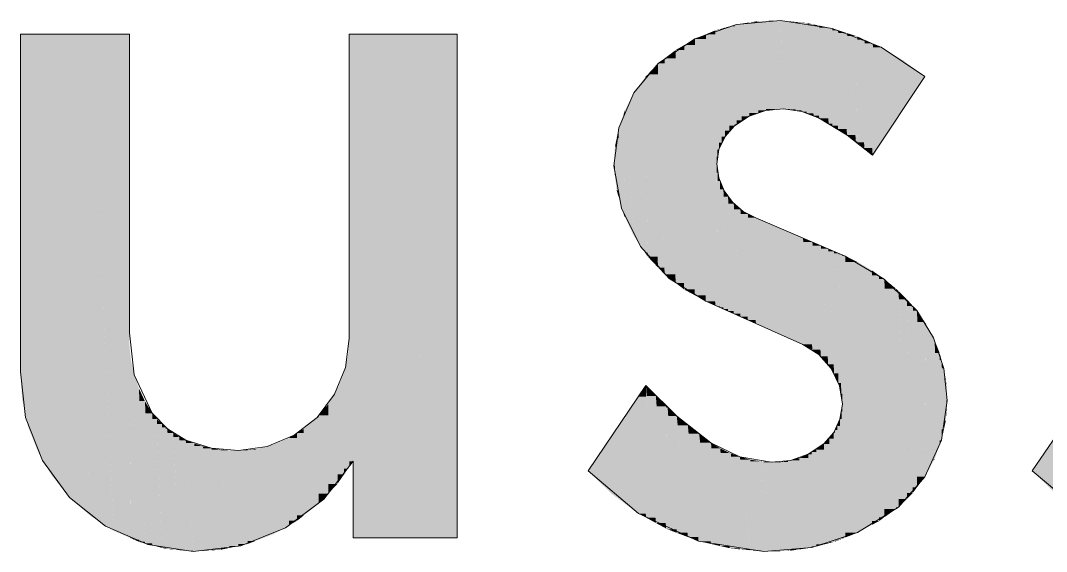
# Model space of a CAD drawing. Extents: x 885 to 2021, y 330 to 1122.
# Drawn here: x 1896.479 to 1899.153, y 647.357 to 648.741 of the extents above; entities that cross this region are included whole.
import ezdxf

# ---------------------------------------------------------------- set-up
doc = ezdxf.new("R2010")
doc.units = 0
doc.layers.get('0').update_dxf_attribs({"lineweight": 18})
doc.layers.add('P11_Plankopf_Ausführung_AF_4_800 Plankopf', color=7, linetype='Continuous', lineweight=25)

# ---------------------------------------------------------------- blocks, each defined once
blk = doc.blocks.new('Referenz-A0T8DI3SAL', base_point=(1729.7843, 502.0648))
at = {"layer": 'P11_Plankopf_Ausführung_AF_4_800 Plankopf', "color": 0, "linetype": 'Continuous', "lineweight": 13, "ltscale": 16.9}
for p, q in [((1898.4597, 648.7408), (1898.3452, 648.7306)), ((1898.5948, 648.7204), (1898.4597, 648.7408)), ((1898.3452, 648.7306), (1898.2366, 648.6927)), ((1898.7221, 648.671), (1898.5948, 648.7204)), ((1896.7629, 648.705), (1896.4792, 648.705)), ((1896.4792, 648.705), (1896.4792, 647.8251)), ((1896.7629, 647.9273), (1896.7629, 648.705)), ((1897.6173, 648.705), (1897.3359, 648.705)), ((1897.3359, 648.705), (1897.3359, 647.912)), ((1897.6173, 647.3928), (1897.6173, 648.705)), ((1898.2366, 648.6927), (1898.1407, 648.6292)), ((1898.8355, 648.595), (1898.7221, 648.671)), ((1898.1407, 648.6292), (1898.0778, 648.5522)), ((1898.6999, 648.3903), (1898.8355, 648.595)), ((1898.0778, 648.5522), (1898.0383, 648.4609)), ((1898.4217, 648.5064), (1898.3785, 648.4915)), ((1898.4672, 648.5105), (1898.4217, 648.5064)), ((1898.5153, 648.5035), (1898.4672, 648.5105)), ((1898.5606, 648.4859), (1898.5153, 648.5035)), ((1898.3401, 648.4667), (1898.3153, 648.4385)), ((1898.3785, 648.4915), (1898.3401, 648.4667)), ((1898.6332, 648.4424), (1898.5606, 648.4859)), ((1898.0383, 648.4609), (1898.0251, 648.3623)), ((1898.6999, 648.3903), (1898.6332, 648.4424)), ((1898.3153, 648.4385), (1898.2994, 648.4045)), ((1898.2994, 648.4045), (1898.2935, 648.3674)), ((1898.0251, 648.3623), (1898.045, 648.252)), ((1898.2935, 648.3674), (1898.2991, 648.331)), ((1898.2991, 648.331), (1898.3131, 648.297)), ((1898.3131, 648.297), (1898.3347, 648.2672)), ((1898.045, 648.252), (1898.0946, 648.1515)), ((1898.3347, 648.2672), (1898.3628, 648.2433)), ((1898.3628, 648.2433), (1898.3957, 648.2268)), ((1898.6284, 648.1269), (1898.3957, 648.2268)), ((1898.0946, 648.1515), (1898.1699, 648.0684)), ((1898.7302, 648.0671), (1898.6284, 648.1269)), ((1898.1699, 648.0684), (1898.2652, 648.0094)), ((1898.8152, 647.985), (1898.7302, 648.0671)), ((1898.2652, 648.0094), (1898.5183, 647.8967)), ((1898.8588, 647.9135), (1898.8152, 647.985)), ((1896.7629, 647.9273), (1896.7756, 647.8174)), ((1897.3264, 647.8368), (1897.3359, 647.912)), ((1898.8857, 647.8342), (1898.8588, 647.9135)), ((1898.5598, 647.8703), (1898.5183, 647.8967)), ((1898.5922, 647.8335), (1898.5598, 647.8703)), ((1896.4792, 647.8251), (1896.4925, 647.706)), ((1897.2977, 647.7667), (1897.3264, 647.8368)), ((1898.6131, 647.7891), (1898.5922, 647.8335)), ((1898.8944, 647.7509), (1898.8857, 647.8342)), ((1896.7756, 647.8174), (1896.8225, 647.7173)), ((1898.1092, 647.7893), (1897.9583, 647.5669)), ((1898.1092, 647.7893), (1898.1895, 647.71)), ((1898.6209, 647.7406), (1898.6131, 647.7891)), ((1899.2668, 647.7893), (1899.1159, 647.5669)), ((1897.2519, 647.7064), (1897.2977, 647.7667)), ((1898.8795, 647.6471), (1898.8944, 647.7509)), ((1896.8225, 647.7173), (1896.8618, 647.6768)), ((1898.6148, 647.7022), (1898.6209, 647.7406)), ((1896.4925, 647.706), (1896.5361, 647.5944)), ((1897.192, 647.6599), (1897.2519, 647.7064)), ((1898.1895, 647.71), (1898.2786, 647.6406)), ((1898.5984, 647.6669), (1898.6148, 647.7022)), ((1896.8618, 647.6768), (1896.9098, 647.6471)), ((1898.5729, 647.6375), (1898.5984, 647.6669)), ((1896.9098, 647.6471), (1896.977, 647.6263)), ((1897.1221, 647.6306), (1897.192, 647.6599)), ((1898.2786, 647.6406), (1898.354, 647.6038)), ((1898.5319, 647.6104), (1898.5729, 647.6375)), ((1898.836, 647.5517), (1898.8795, 647.6471)), ((1896.977, 647.6263), (1897.047, 647.6204)), ((1897.047, 647.6204), (1897.1221, 647.6306)), ((1898.4855, 647.5942), (1898.5319, 647.6104)), ((1896.5361, 647.5944), (1896.6072, 647.4979)), ((1897.2693, 647.4937), (1897.3461, 647.5924)), ((1897.3461, 647.5924), (1897.3461, 647.3928)), ((1898.354, 647.6038), (1898.4366, 647.5897)), ((1898.4366, 647.5897), (1898.4855, 647.5942)), ((1897.9583, 647.5669), (1898.0898, 647.4559)), ((1899.1159, 647.5669), (1899.2474, 647.4559)), ((1898.7674, 647.4725), (1898.836, 647.5517)), ((1896.6072, 647.4979), (1896.7009, 647.4231)), ((1897.1694, 647.4184), (1897.2693, 647.4937)), ((1898.0898, 647.4559), (1898.2462, 647.3843)), ((1898.6607, 647.4062), (1898.7674, 647.4725)), ((1896.7009, 647.4231), (1896.8107, 647.375)), ((1897.0534, 647.3718), (1897.1694, 647.4184)), ((1898.5414, 647.367), (1898.6607, 647.4062)), ((1896.8107, 647.375), (1896.9292, 647.3571)), ((1896.9292, 647.3571), (1897.0534, 647.3718)), ((1897.3461, 647.3928), (1897.6173, 647.3928)), ((1898.2462, 647.3843), (1898.4161, 647.3571)), ((1898.4161, 647.3571), (1898.5414, 647.367))]:
    blk.add_line(p, q, dxfattribs=at)
at = {"layer": 'P11_Plankopf_Ausführung_AF_4_800 Plankopf', "color": 0, "linetype": 'Continuous', "lineweight": 0, "ltscale": 0.0169}
for points in [[(1898.3785, 648.7327), (1898.3586, 648.7327), (1898.3785, 648.7357)], [(1898.3997, 648.7357), (1898.3785, 648.7357), (1898.3997, 648.7389)], [(1898.3997, 648.5002), (1898.3785, 648.5002), (1898.3785, 648.7357)], [(1898.3997, 648.5002), (1898.3997, 648.7357), (1898.3785, 648.7357)], [(1898.4022, 648.7389), (1898.3997, 648.7389), (1898.4022, 648.7393)], [(1898.4022, 648.5009), (1898.3997, 648.5009), (1898.3997, 648.7389)], [(1898.4022, 648.5009), (1898.4022, 648.7389), (1898.3997, 648.7389)], [(1898.4217, 648.7393), (1898.4022, 648.7393), (1898.4217, 648.7398)], [(1898.4217, 648.5064), (1898.4022, 648.5064), (1898.4022, 648.7393)], [(1898.4217, 648.5064), (1898.4217, 648.7393), (1898.4022, 648.7393)], [(1898.4444, 648.7398), (1898.4217, 648.7398), (1898.4444, 648.7404)], [(1898.4444, 648.5098), (1898.4217, 648.5098), (1898.4217, 648.7398)], [(1898.4444, 648.5098), (1898.4444, 648.7398), (1898.4217, 648.7398)], [(1898.4597, 648.7404), (1898.4444, 648.7404), (1898.4597, 648.7408)], [(1898.4597, 648.5103), (1898.4444, 648.5103), (1898.4444, 648.7404)], [(1898.4597, 648.5103), (1898.4597, 648.7404), (1898.4444, 648.7404)], [(1898.4672, 648.5105), (1898.4597, 648.5105), (1898.4597, 648.7408)], [(1898.4672, 648.7401), (1898.4598, 648.7401), (1898.4597, 648.7408)], [(1898.4672, 648.5105), (1898.4672, 648.7401), (1898.4598, 648.7401)], [(1898.4833, 648.5105), (1898.4672, 648.5105), (1898.4672, 648.7401)], [(1898.4834, 648.7386), (1898.4673, 648.7386), (1898.4672, 648.7401)], [(1898.4834, 648.5094), (1898.4834, 648.7386), (1898.4673, 648.7386)], [(1898.4993, 648.5094), (1898.4834, 648.5094), (1898.4834, 648.7386)], [(1898.4995, 648.737), (1898.4835, 648.737), (1898.4834, 648.7386)], [(1898.4995, 648.507), (1898.4995, 648.737), (1898.4835, 648.737)], [(1898.5151, 648.507), (1898.4995, 648.507), (1898.4995, 648.737)], [(1898.5153, 648.7355), (1898.4996, 648.7355), (1898.4995, 648.737)], [(1898.5153, 648.5035), (1898.5153, 648.7355), (1898.4996, 648.7355)], [(1898.5276, 648.5035), (1898.5153, 648.5035), (1898.5153, 648.7355)], [(1898.5278, 648.7343), (1898.5154, 648.7343), (1898.5153, 648.7355)], [(1898.5278, 648.4997), (1898.5278, 648.7343), (1898.5154, 648.7343)], [(1898.5308, 648.4997), (1898.5278, 648.4997), (1898.5278, 648.7343)], [(1898.5308, 648.7337), (1898.5278, 648.7337), (1898.5278, 648.7343)], [(1898.5308, 648.4988), (1898.5308, 648.7337), (1898.5278, 648.7337)], [(1898.5456, 648.4988), (1898.5308, 648.4988), (1898.5308, 648.7337)], [(1898.5459, 648.7306), (1898.531, 648.7306), (1898.5308, 648.7337)], [(1898.2897, 648.7047), (1898.2652, 648.7047), (1898.2897, 648.715)], [(1898.2935, 648.715), (1898.2897, 648.715), (1898.2935, 648.7161)], [(1898.2935, 647.9985), (1898.2897, 647.9985), (1898.2897, 648.715)], [(1898.2935, 647.9968), (1898.2935, 648.715), (1898.2897, 648.715)], [(1898.2951, 648.7161), (1898.2935, 648.7161), (1898.2951, 648.7165)], [(1898.2951, 648.3862), (1898.2935, 648.3862), (1898.2935, 648.7161)], [(1898.2951, 648.3862), (1898.2951, 648.7161), (1898.2935, 648.7161)], [(1898.2994, 648.7165), (1898.2951, 648.7165), (1898.2994, 648.7177)], [(1898.2994, 648.4045), (1898.2951, 648.4045), (1898.2951, 648.7165)], [(1898.2994, 648.4045), (1898.2994, 648.7165), (1898.2951, 648.7165)], [(1898.3061, 648.7177), (1898.2994, 648.7177), (1898.3061, 648.7196)], [(1898.3061, 648.4221), (1898.2994, 648.4221), (1898.2994, 648.7177)], [(1898.3061, 648.4221), (1898.3061, 648.7177), (1898.2994, 648.7177)], [(1898.3153, 648.7196), (1898.3061, 648.7196), (1898.3153, 648.7222)], [(1898.3153, 648.4385), (1898.3061, 648.4385), (1898.3061, 648.7196)], [(1898.3153, 648.4385), (1898.3153, 648.7196), (1898.3061, 648.7196)], [(1898.3267, 648.7222), (1898.3153, 648.7222), (1898.3267, 648.7254)], [(1898.3267, 648.4535), (1898.3153, 648.4535), (1898.3153, 648.7222)], [(1898.3267, 648.4535), (1898.3267, 648.7222), (1898.3153, 648.7222)], [(1898.3401, 648.7254), (1898.3267, 648.7254), (1898.3401, 648.7292)], [(1898.3401, 648.4667), (1898.3267, 648.4667), (1898.3267, 648.7254)], [(1898.3401, 648.4667), (1898.3401, 648.7254), (1898.3267, 648.7254)], [(1898.3452, 648.7292), (1898.3401, 648.7292), (1898.3452, 648.7306)], [(1898.3452, 648.4704), (1898.3401, 648.4704), (1898.3401, 648.7292)], [(1898.3452, 648.4704), (1898.3452, 648.7292), (1898.3401, 648.7292)], [(1898.3586, 648.7306), (1898.3452, 648.7306), (1898.3586, 648.7327)], [(1898.3586, 648.4803), (1898.3452, 648.4803), (1898.3452, 648.7306)], [(1898.3586, 648.4803), (1898.3586, 648.7306), (1898.3452, 648.7306)], [(1898.3785, 648.4915), (1898.3586, 648.4915), (1898.3586, 648.7327)], [(1898.3785, 648.4915), (1898.3785, 648.7327), (1898.3586, 648.7327)], [(1898.5459, 648.4929), (1898.5459, 648.7306), (1898.531, 648.7306)], [(1898.5602, 648.4929), (1898.5459, 648.4929), (1898.5459, 648.7306)], [(1898.5606, 648.7275), (1898.5461, 648.7275), (1898.5459, 648.7306)], [(1898.5606, 648.4859), (1898.5606, 648.7275), (1898.5461, 648.7275)], [(1898.5841, 648.4859), (1898.5606, 648.4859), (1898.5606, 648.7275)], [(1898.5854, 648.7224), (1898.5611, 648.7224), (1898.5606, 648.7275)], [(1898.5854, 648.4724), (1898.5854, 648.7224), (1898.5611, 648.7224)], [(1898.5946, 648.4724), (1898.5854, 648.4724), (1898.5854, 648.7224)], [(1898.5948, 648.7204), (1898.5855, 648.7204), (1898.5854, 648.7224)], [(1898.5948, 648.4668), (1898.5948, 648.7204), (1898.5855, 648.7204)], [(1898.6091, 648.4668), (1898.5948, 648.4668), (1898.5948, 648.7204)], [(1898.6096, 648.7156), (1898.595, 648.7156), (1898.5948, 648.7204)], [(1898.6096, 648.4579), (1898.6096, 648.7156), (1898.595, 648.7156)], [(1898.6319, 648.4579), (1898.6096, 648.4579), (1898.6096, 648.7156)], [(1898.6332, 648.7079), (1898.6103, 648.7079), (1898.6096, 648.7156)], [(1898.6332, 648.4424), (1898.6332, 648.7079), (1898.6103, 648.7079)], [(1898.6548, 648.4424), (1898.6332, 648.4424), (1898.6332, 648.7079)], [(1898.6562, 648.7004), (1898.6338, 648.7004), (1898.6332, 648.7079)], [(1896.4831, 647.8251), (1896.4792, 647.8251), (1896.4792, 648.705)], [(1896.4834, 647.7532), (1896.4834, 648.705), (1896.4792, 648.705)], [(1896.4978, 647.7532), (1896.4834, 647.7532), (1896.4834, 648.705)], [(1896.4988, 647.6828), (1896.4988, 648.705), (1896.4834, 648.705)], [(1896.5235, 647.6828), (1896.4988, 647.6828), (1896.4988, 648.705)], [(1896.5251, 647.6157), (1896.5251, 648.705), (1896.4988, 648.705)], [(1896.5596, 647.6157), (1896.5251, 647.6157), (1896.5251, 648.705)], [(1896.5615, 647.5536), (1896.5615, 648.705), (1896.5251, 648.705)], [(1896.6051, 647.5536), (1896.5615, 647.5536), (1896.5615, 648.705)], [(1896.6072, 647.4979), (1896.6072, 648.705), (1896.5615, 648.705)], [(1896.659, 647.4979), (1896.6072, 647.4979), (1896.6072, 648.705)], [(1896.6611, 647.45), (1896.6611, 648.705), (1896.6072, 648.705)], [(1896.7199, 647.45), (1896.6611, 647.45), (1896.6611, 648.705)], [(1896.7218, 647.4112), (1896.7218, 648.705), (1896.6611, 648.705)], [(1896.7624, 647.4112), (1896.7218, 647.4112), (1896.7218, 648.705)], [(1896.7629, 647.9273), (1896.7629, 648.705), (1896.7218, 648.705)], [(1896.7629, 647.9273), (1896.7462, 647.9273), (1896.7218, 648.705)], [(1897.3432, 647.912), (1897.3359, 647.912), (1897.3359, 648.705)], [(1897.3461, 647.5924), (1897.3461, 648.705), (1897.3359, 648.705)], [(1897.576, 647.5924), (1897.3461, 647.5924), (1897.3461, 648.705)], [(1897.6173, 647.3928), (1897.6173, 648.705), (1897.3461, 648.705)], [(1898.2366, 648.6766), (1898.2087, 648.6766), (1898.2366, 648.6927)], [(1898.2652, 648.6927), (1898.2366, 648.6927), (1898.2652, 648.7047)], [(1898.2646, 648.0248), (1898.2366, 648.0248), (1898.2366, 648.6927)], [(1898.2652, 648.0094), (1898.2652, 648.6927), (1898.2366, 648.6927)], [(1898.2894, 648.0094), (1898.2652, 648.0094), (1898.2652, 648.7047)], [(1898.2897, 647.9985), (1898.2897, 648.7047), (1898.2652, 648.7047)], [(1898.6562, 648.426), (1898.6562, 648.7004), (1898.6338, 648.7004)], [(1898.6597, 648.426), (1898.6562, 648.426), (1898.6562, 648.7004)], [(1898.6598, 648.6992), (1898.6562, 648.6992), (1898.6562, 648.7004)], [(1898.6598, 648.4232), (1898.6598, 648.6992), (1898.6562, 648.6992)], [(1898.6775, 648.4232), (1898.6598, 648.4232), (1898.6598, 648.6992)], [(1898.6784, 648.6908), (1898.6603, 648.6908), (1898.6598, 648.6992)], [(1898.6784, 648.4086), (1898.6784, 648.6908), (1898.6603, 648.6908)], [(1898.6986, 648.4086), (1898.6784, 648.4086), (1898.6784, 648.6908)], [(1898.6999, 648.6811), (1898.6791, 648.6811), (1898.6784, 648.6908)], [(1898.6999, 648.3903), (1898.6999, 648.6811), (1898.6791, 648.6811)], [(1898.7221, 648.4237), (1898.6999, 648.4237), (1898.6999, 648.6811)], [(1898.7221, 648.671), (1898.7008, 648.671), (1898.6999, 648.6811)], [(1898.1867, 648.6421), (1898.1578, 648.6421), (1898.1867, 648.6639)], [(1898.2087, 648.6639), (1898.1867, 648.6639), (1898.2087, 648.6766)], [(1898.2081, 648.0568), (1898.1867, 648.0568), (1898.1867, 648.6639)], [(1898.2087, 648.0399), (1898.2087, 648.6639), (1898.1867, 648.6639)], [(1898.236, 648.0399), (1898.2087, 648.0399), (1898.2087, 648.6766)], [(1898.2366, 648.0248), (1898.2366, 648.6766), (1898.2087, 648.6766)], [(1898.7221, 648.4237), (1898.7221, 648.671), (1898.7008, 648.671)], [(1898.7809, 648.5125), (1898.7221, 648.5125), (1898.7221, 648.671)], [(1898.7809, 648.6361), (1898.735, 648.6361), (1898.7221, 648.671)], [(1898.1407, 648.6004), (1898.1137, 648.6004), (1898.1407, 648.6292)], [(1898.1578, 648.6292), (1898.1407, 648.6292), (1898.1578, 648.6421)], [(1898.1572, 648.097), (1898.1407, 648.097), (1898.1407, 648.6292)], [(1898.1578, 648.079), (1898.1578, 648.6292), (1898.1407, 648.6292)], [(1898.1856, 648.079), (1898.1578, 648.079), (1898.1578, 648.6421)], [(1898.1867, 648.0568), (1898.1867, 648.6421), (1898.1578, 648.6421)], [(1898.7809, 648.5125), (1898.7809, 648.6361), (1898.735, 648.6361)], [(1898.8355, 648.595), (1898.7809, 648.595), (1898.7809, 648.6361)], [(1898.1137, 648.5929), (1898.1066, 648.5929), (1898.1137, 648.6004)], [(1898.1392, 648.1256), (1898.1137, 648.1256), (1898.1137, 648.6004)], [(1898.1407, 648.097), (1898.1407, 648.6004), (1898.1137, 648.6004)], [(1898.1066, 648.5522), (1898.0778, 648.5522), (1898.1066, 648.5929)], [(1898.1135, 648.136), (1898.1066, 648.136), (1898.1066, 648.5929)], [(1898.1137, 648.1256), (1898.1137, 648.5929), (1898.1066, 648.5929)], [(1898.7809, 648.5125), (1898.8355, 648.595), (1898.7809, 648.595)], [(1898.0776, 648.5079), (1898.0549, 648.5079), (1898.0776, 648.5517)], [(1898.0778, 648.5517), (1898.0776, 648.5517), (1898.0778, 648.5522)], [(1898.0778, 648.1787), (1898.0776, 648.1787), (1898.0776, 648.5517)], [(1898.0778, 648.1784), (1898.0778, 648.5517), (1898.0776, 648.5517)], [(1898.1037, 648.1784), (1898.0778, 648.1784), (1898.0778, 648.5522)], [(1898.1066, 648.136), (1898.1066, 648.5522), (1898.0778, 648.5522)], [(1898.0503, 648.4609), (1898.0383, 648.4609), (1898.0503, 648.4951)], [(1898.0549, 648.4951), (1898.0503, 648.4951), (1898.0549, 648.5079)], [(1898.0547, 648.2369), (1898.0503, 648.2369), (1898.0503, 648.4951)], [(1898.0549, 648.2271), (1898.0549, 648.4951), (1898.0503, 648.4951)], [(1898.0742, 648.2271), (1898.0549, 648.2271), (1898.0549, 648.5079)], [(1898.0776, 648.1787), (1898.0776, 648.5079), (1898.0549, 648.5079)], [(1898.3785, 648.4915), (1898.3997, 648.5002), (1898.3785, 648.5002)], [(1898.3997, 648.5002), (1898.4022, 648.5009), (1898.3997, 648.5009)], [(1898.4022, 648.5009), (1898.4217, 648.5064), (1898.4022, 648.5064)], [(1898.4217, 648.5064), (1898.4444, 648.5098), (1898.4217, 648.5098)], [(1898.4444, 648.5098), (1898.4597, 648.5103), (1898.4444, 648.5103)], [(1898.4597, 648.5103), (1898.4672, 648.5105), (1898.4597, 648.5105)], [(1898.4834, 648.5094), (1898.4833, 648.5105), (1898.4672, 648.5105)], [(1898.4995, 648.507), (1898.4993, 648.5094), (1898.4834, 648.5094)], [(1898.5153, 648.5035), (1898.5151, 648.507), (1898.4995, 648.507)], [(1898.5278, 648.4997), (1898.5276, 648.5035), (1898.5153, 648.5035)], [(1898.5308, 648.4988), (1898.5308, 648.4997), (1898.5278, 648.4997)], [(1898.5459, 648.4929), (1898.5456, 648.4988), (1898.5308, 648.4988)], [(1898.5606, 648.4859), (1898.5602, 648.4929), (1898.5459, 648.4929)], [(1898.7221, 648.4237), (1898.7809, 648.5125), (1898.7221, 648.5125)], [(1898.3267, 648.4535), (1898.3401, 648.4667), (1898.3267, 648.4667)], [(1898.3401, 648.4667), (1898.3452, 648.4704), (1898.3401, 648.4704)], [(1898.3452, 648.4704), (1898.3586, 648.4803), (1898.3452, 648.4803)], [(1898.3586, 648.4803), (1898.3785, 648.4915), (1898.3586, 648.4915)], [(1898.5854, 648.4724), (1898.5841, 648.4859), (1898.5606, 648.4859)], [(1898.5948, 648.4668), (1898.5946, 648.4724), (1898.5854, 648.4724)], [(1898.6096, 648.4579), (1898.6091, 648.4668), (1898.5948, 648.4668)], [(1898.0383, 648.4337), (1898.0327, 648.4337), (1898.0383, 648.4609)], [(1898.0481, 648.2791), (1898.0383, 648.2791), (1898.0383, 648.4609)], [(1898.0503, 648.2369), (1898.0503, 648.4609), (1898.0383, 648.4609)], [(1898.3153, 648.4385), (1898.3267, 648.4535), (1898.3153, 648.4535)], [(1898.6332, 648.4424), (1898.6319, 648.4579), (1898.6096, 648.4579)], [(1898.6562, 648.426), (1898.6548, 648.4424), (1898.6332, 648.4424)], [(1898.0283, 648.3623), (1898.0251, 648.3623), (1898.0283, 648.4121)], [(1898.0327, 648.4121), (1898.0283, 648.4121), (1898.0327, 648.4337)], [(1898.0312, 648.3356), (1898.0283, 648.3356), (1898.0283, 648.4121)], [(1898.0327, 648.2986), (1898.0327, 648.4121), (1898.0283, 648.4121)], [(1898.0376, 648.2986), (1898.0327, 648.2986), (1898.0327, 648.4337)], [(1898.0383, 648.2791), (1898.0383, 648.4337), (1898.0327, 648.4337)], [(1898.2994, 648.4045), (1898.3061, 648.4221), (1898.2994, 648.4221)], [(1898.3061, 648.4221), (1898.3153, 648.4385), (1898.3061, 648.4385)], [(1898.6598, 648.4232), (1898.6597, 648.426), (1898.6562, 648.426)], [(1898.6784, 648.4086), (1898.6775, 648.4232), (1898.6598, 648.4232)], [(1898.6999, 648.3903), (1898.7221, 648.4237), (1898.6999, 648.4237)], [(1898.2935, 648.3674), (1898.2951, 648.3862), (1898.2935, 648.3862)], [(1898.2951, 648.3862), (1898.2994, 648.4045), (1898.2951, 648.4045)], [(1898.6999, 648.3903), (1898.6986, 648.4086), (1898.6784, 648.4086)], [(1898.0283, 648.3356), (1898.0283, 648.3623), (1898.0251, 648.3623)], [(1898.296, 647.9968), (1898.2935, 647.9968), (1898.2935, 648.3674)], [(1898.296, 648.3445), (1898.2937, 648.3445), (1898.2935, 648.3674)], [(1898.0327, 648.2986), (1898.0312, 648.3356), (1898.0283, 648.3356)], [(1898.296, 647.9957), (1898.296, 648.3445), (1898.2937, 648.3445)], [(1898.3018, 647.9957), (1898.296, 647.9957), (1898.296, 648.3445)], [(1898.3018, 648.3222), (1898.2963, 648.3222), (1898.296, 648.3445)], [(1898.3018, 647.9931), (1898.3018, 648.3222), (1898.2963, 648.3222)], [(1898.3108, 647.9931), (1898.3018, 647.9931), (1898.3018, 648.3222)], [(1898.3109, 648.301), (1898.3024, 648.301), (1898.3018, 648.3222)], [(1898.0383, 648.2791), (1898.0376, 648.2986), (1898.0327, 648.2986)], [(1898.0503, 648.2369), (1898.0481, 648.2791), (1898.0383, 648.2791)], [(1898.3109, 647.9891), (1898.3109, 648.301), (1898.3024, 648.301)], [(1898.3228, 647.9891), (1898.3109, 647.9891), (1898.3109, 648.301)], [(1898.323, 648.2814), (1898.3117, 648.2814), (1898.3109, 648.301)], [(1898.323, 647.9837), (1898.323, 648.2814), (1898.3117, 648.2814)], [(1898.3376, 647.9837), (1898.323, 647.9837), (1898.323, 648.2814)], [(1898.3379, 648.2638), (1898.3239, 648.2638), (1898.323, 648.2814)], [(1898.3379, 647.977), (1898.3379, 648.2638), (1898.3239, 648.2638)], [(1898.3548, 647.977), (1898.3379, 647.977), (1898.3379, 648.2638)], [(1898.3553, 648.2486), (1898.3388, 648.2486), (1898.3379, 648.2638)], [(1898.0549, 648.2271), (1898.0547, 648.2369), (1898.0503, 648.2369)], [(1898.0776, 648.1787), (1898.0742, 648.2271), (1898.0549, 648.2271)], [(1898.3553, 647.9693), (1898.3553, 648.2486), (1898.3388, 648.2486)], [(1898.3741, 647.9693), (1898.3553, 647.9693), (1898.3553, 648.2486)], [(1898.3747, 648.2362), (1898.3561, 648.2362), (1898.3553, 648.2486)], [(1898.3747, 647.9607), (1898.3747, 648.2362), (1898.3561, 648.2362)], [(1898.395, 647.9607), (1898.3747, 647.9607), (1898.3747, 648.2362)], [(1898.3957, 648.2268), (1898.3754, 648.2268), (1898.3747, 648.2362)], [(1898.3957, 647.9513), (1898.3957, 648.2268), (1898.3754, 648.2268)], [(1898.498, 647.9513), (1898.3957, 647.9513), (1898.3957, 648.2268)], [(1898.5183, 648.1741), (1898.4152, 648.1741), (1898.3957, 648.2268)], [(1898.0778, 648.1784), (1898.0778, 648.1787), (1898.0776, 648.1787)], [(1898.1066, 648.136), (1898.1037, 648.1784), (1898.0778, 648.1784)], [(1898.5183, 647.8967), (1898.5183, 648.1741), (1898.4152, 648.1741)], [(1898.5418, 647.8967), (1898.5183, 647.8967), (1898.5183, 648.1741)], [(1898.5429, 648.1636), (1898.5192, 648.1636), (1898.5183, 648.1741)], [(1898.5429, 647.883), (1898.5429, 648.1636), (1898.5192, 648.1636)], [(1898.5637, 647.883), (1898.5429, 647.883), (1898.5429, 648.1636)], [(1898.565, 648.1541), (1898.5436, 648.1541), (1898.5429, 648.1636)], [(1898.565, 647.8656), (1898.565, 648.1541), (1898.5436, 648.1541)], [(1898.5827, 647.8656), (1898.565, 647.8656), (1898.565, 648.1541)], [(1898.584, 648.146), (1898.5655, 648.146), (1898.565, 648.1541)], [(1898.584, 647.8449), (1898.584, 648.146), (1898.5655, 648.146)], [(1898.5983, 647.8449), (1898.584, 647.8449), (1898.584, 648.146)], [(1898.5995, 648.1393), (1898.5843, 648.1393), (1898.584, 648.146)], [(1898.1137, 648.1256), (1898.1135, 648.136), (1898.1066, 648.136)], [(1898.1407, 648.097), (1898.1392, 648.1256), (1898.1137, 648.1256)], [(1898.5995, 647.8214), (1898.5995, 648.1393), (1898.5843, 648.1393)], [(1898.6101, 647.8214), (1898.5995, 647.8214), (1898.5995, 648.1393)], [(1898.6109, 648.1344), (1898.5996, 648.1344), (1898.5995, 648.1393)], [(1898.6109, 647.7958), (1898.6109, 648.1344), (1898.5996, 648.1344)], [(1898.6176, 647.7958), (1898.6109, 647.7958), (1898.6109, 648.1344)], [(1898.6181, 648.1313), (1898.611, 648.1313), (1898.6109, 648.1344)], [(1898.6181, 647.7686), (1898.6181, 648.1313), (1898.611, 648.1313)], [(1898.6207, 647.7686), (1898.6181, 647.7686), (1898.6181, 648.1313)], [(1898.6209, 648.1302), (1898.6181, 648.1302), (1898.6181, 648.1313)], [(1898.6209, 647.7406), (1898.6209, 648.1302), (1898.6181, 648.1302)], [(1898.6284, 647.3934), (1898.6209, 647.3934), (1898.6209, 648.1302)], [(1898.6284, 648.1269), (1898.6209, 648.1269), (1898.6209, 648.1302)], [(1898.6284, 647.3934), (1898.6284, 648.1269), (1898.6209, 648.1269)], [(1898.6607, 647.4062), (1898.6284, 647.4062), (1898.6284, 648.1269)], [(1898.6607, 648.1112), (1898.6291, 648.1112), (1898.6284, 648.1269)], [(1898.1578, 648.079), (1898.1572, 648.097), (1898.1407, 648.097)], [(1898.6607, 647.4062), (1898.6607, 648.1112), (1898.6291, 648.1112)], [(1898.6639, 647.4079), (1898.6607, 647.4079), (1898.6607, 648.1112)], [(1898.6639, 648.1097), (1898.6607, 648.1097), (1898.6607, 648.1112)], [(1898.6639, 647.4079), (1898.6639, 648.1097), (1898.6607, 648.1097)], [(1898.6979, 647.4263), (1898.6639, 647.4263), (1898.6639, 648.1097)], [(1898.6979, 648.0897), (1898.6648, 648.0897), (1898.6639, 648.1097)], [(1898.1867, 648.0568), (1898.1856, 648.079), (1898.1578, 648.079)], [(1898.6979, 647.4263), (1898.6979, 648.0897), (1898.6648, 648.0897)], [(1898.7161, 647.4361), (1898.6979, 647.4361), (1898.6979, 648.0897)], [(1898.7161, 648.077), (1898.6982, 648.077), (1898.6979, 648.0897)], [(1898.7161, 647.4361), (1898.7161, 648.077), (1898.6982, 648.077)], [(1898.7302, 647.4461), (1898.7161, 647.4461), (1898.7161, 648.077)], [(1898.7302, 648.0671), (1898.7163, 648.0671), (1898.7161, 648.077)], [(1898.7302, 647.4461), (1898.7302, 648.0671), (1898.7163, 648.0671)], [(1898.7607, 647.4677), (1898.7302, 647.4677), (1898.7302, 648.0671)], [(1898.7607, 648.042), (1898.7315, 648.042), (1898.7302, 648.0671)], [(1898.2087, 648.0399), (1898.2081, 648.0568), (1898.1867, 648.0568)], [(1898.2366, 648.0248), (1898.236, 648.0399), (1898.2087, 648.0399)], [(1898.7607, 647.4677), (1898.7607, 648.042), (1898.7315, 648.042)], [(1898.7674, 647.4725), (1898.7607, 647.4725), (1898.7607, 648.042)], [(1898.7674, 648.0354), (1898.7607, 648.0354), (1898.7607, 648.042)], [(1898.2652, 648.0094), (1898.2646, 648.0248), (1898.2366, 648.0248)], [(1898.7674, 647.4725), (1898.7674, 648.0354), (1898.7607, 648.0354)], [(1898.789, 647.4941), (1898.7674, 647.4941), (1898.7674, 648.0354)], [(1898.789, 648.0146), (1898.7683, 648.0146), (1898.7674, 648.0354)], [(1898.789, 647.4941), (1898.789, 648.0146), (1898.7683, 648.0146)], [(1898.8046, 647.5096), (1898.789, 647.5096), (1898.789, 648.0146)], [(1898.8046, 647.997), (1898.7896, 647.997), (1898.789, 648.0146)], [(1898.2897, 647.9985), (1898.2894, 648.0094), (1898.2652, 648.0094)], [(1898.2935, 647.9968), (1898.2935, 647.9985), (1898.2897, 647.9985)], [(1898.296, 647.9957), (1898.296, 647.9968), (1898.2935, 647.9968)], [(1898.3018, 647.9931), (1898.3018, 647.9957), (1898.296, 647.9957)], [(1898.3109, 647.9891), (1898.3108, 647.9931), (1898.3018, 647.9931)], [(1898.323, 647.9837), (1898.3228, 647.9891), (1898.3109, 647.9891)], [(1898.8046, 647.5096), (1898.8046, 647.997), (1898.7896, 647.997)], [(1898.8152, 647.5238), (1898.8046, 647.5238), (1898.8046, 647.997)], [(1898.8152, 647.985), (1898.8048, 647.985), (1898.8046, 647.997)], [(1898.8152, 647.5238), (1898.8152, 647.985), (1898.8048, 647.985)], [(1898.836, 647.5517), (1898.8152, 647.5517), (1898.8152, 647.985)], [(1898.836, 647.9547), (1898.8166, 647.9547), (1898.8152, 647.985)], [(1898.3379, 647.977), (1898.3376, 647.9837), (1898.323, 647.9837)], [(1898.3553, 647.9693), (1898.3548, 647.977), (1898.3379, 647.977)], [(1898.3747, 647.9607), (1898.3741, 647.9693), (1898.3553, 647.9693)], [(1898.3957, 647.9513), (1898.395, 647.9607), (1898.3747, 647.9607)], [(1898.5183, 647.8967), (1898.498, 647.9513), (1898.3957, 647.9513)], [(1898.836, 647.5517), (1898.836, 647.9547), (1898.8166, 647.9547)], [(1898.839, 647.5571), (1898.836, 647.5571), (1898.836, 647.9547)], [(1898.839, 647.9505), (1898.8361, 647.9505), (1898.836, 647.9547)], [(1898.839, 647.5571), (1898.839, 647.9505), (1898.8361, 647.9505)], [(1898.8588, 647.5935), (1898.839, 647.5935), (1898.839, 647.9505)], [(1898.8588, 647.9135), (1898.841, 647.9135), (1898.839, 647.9505)], [(1896.7629, 647.3932), (1896.7629, 647.9273), (1896.7462, 647.9273)], [(1896.7632, 647.3932), (1896.7629, 647.3932), (1896.7629, 647.9273)], [(1896.7632, 647.8903), (1896.7629, 647.8903), (1896.7629, 647.9273)], [(1897.3359, 647.8666), (1897.3326, 647.8666), (1897.3359, 647.912)], [(1897.3461, 647.5924), (1897.3432, 647.912), (1897.3359, 647.912)], [(1897.3461, 647.5924), (1897.3359, 647.5924), (1897.3359, 647.912)], [(1898.8588, 647.5935), (1898.8588, 647.9135), (1898.841, 647.9135)], [(1898.8612, 647.5978), (1898.8588, 647.5978), (1898.8588, 647.9135)], [(1898.8612, 647.9075), (1898.8588, 647.9075), (1898.8588, 647.9135)], [(1898.8612, 647.5978), (1898.8612, 647.9075), (1898.8588, 647.9075)], [(1898.8744, 647.6334), (1898.8612, 647.6334), (1898.8612, 647.9075)], [(1898.8744, 647.8746), (1898.8628, 647.8746), (1898.8612, 647.9075)], [(1896.7632, 647.3931), (1896.7632, 647.8903), (1896.7629, 647.8903)], [(1896.7674, 647.3931), (1896.7632, 647.3931), (1896.7632, 647.8903)], [(1896.7675, 647.8535), (1896.7635, 647.8535), (1896.7632, 647.8903)], [(1898.5429, 647.883), (1898.5418, 647.8967), (1898.5183, 647.8967)], [(1898.565, 647.8656), (1898.5637, 647.883), (1898.5429, 647.883)], [(1896.7675, 647.3912), (1896.7675, 647.8535), (1896.7635, 647.8535)], [(1896.7756, 647.3912), (1896.7675, 647.3912), (1896.7675, 647.8535)], [(1896.7756, 647.8174), (1896.7681, 647.8174), (1896.7675, 647.8535)], [(1897.3326, 647.8222), (1897.3221, 647.8222), (1897.3326, 647.8666)], [(1897.3359, 647.5777), (1897.3326, 647.5777), (1897.3326, 647.8666)], [(1897.3359, 647.5777), (1897.3359, 647.8666), (1897.3326, 647.8666)], [(1898.584, 647.8449), (1898.5827, 647.8656), (1898.565, 647.8656)], [(1898.8744, 647.6334), (1898.8744, 647.8746), (1898.8628, 647.8746)], [(1898.8795, 647.6471), (1898.8744, 647.6471), (1898.8744, 647.8746)], [(1898.8795, 647.8562), (1898.8748, 647.8562), (1898.8744, 647.8746)], [(1898.8795, 647.6471), (1898.8795, 647.8562), (1898.8748, 647.8562)], [(1898.8857, 647.6753), (1898.8795, 647.6753), (1898.8795, 647.8562)], [(1898.8857, 647.8342), (1898.8803, 647.8342), (1898.8795, 647.8562)], [(1896.4834, 647.7532), (1896.4831, 647.8251), (1896.4792, 647.8251)], [(1898.5995, 647.8214), (1898.5983, 647.8449), (1898.584, 647.8449)], [(1898.8857, 647.6753), (1898.8857, 647.8342), (1898.8803, 647.8342)], [(1898.8907, 647.6984), (1898.8857, 647.6984), (1898.8857, 647.8342)], [(1898.8907, 647.803), (1898.8868, 647.803), (1898.8857, 647.8342)], [(1896.7756, 647.3876), (1896.7756, 647.8174), (1896.7681, 647.8174)], [(1896.7875, 647.3876), (1896.7756, 647.3876), (1896.7756, 647.8174)], [(1896.7876, 647.7824), (1896.7766, 647.7824), (1896.7756, 647.8174)], [(1897.3221, 647.7814), (1897.3054, 647.7814), (1897.3221, 647.8222)], [(1897.3326, 647.5728), (1897.3221, 647.5728), (1897.3221, 647.8222)], [(1897.3326, 647.5728), (1897.3326, 647.8222), (1897.3221, 647.8222)], [(1898.6109, 647.7958), (1898.6101, 647.8214), (1898.5995, 647.8214)], [(1898.8907, 647.6984), (1898.8907, 647.803), (1898.8868, 647.803)], [(1898.8923, 647.7217), (1898.8907, 647.7217), (1898.8907, 647.803)], [(1898.8923, 647.7927), (1898.8909, 647.7927), (1898.8907, 647.803)], [(1896.7876, 647.3824), (1896.7876, 647.7824), (1896.7766, 647.7824)], [(1896.7878, 647.3824), (1896.7876, 647.3824), (1896.7876, 647.7824)], [(1896.7878, 647.7821), (1896.7876, 647.7821), (1896.7876, 647.7824)], [(1896.7878, 647.3823), (1896.7878, 647.7821), (1896.7876, 647.7821)], [(1896.8031, 647.3823), (1896.7878, 647.3823), (1896.7878, 647.7821)], [(1896.8033, 647.7489), (1896.789, 647.7489), (1896.7878, 647.7821)], [(1897.3049, 647.7411), (1897.2813, 647.7411), (1897.3049, 647.7801)], [(1897.3054, 647.7801), (1897.3049, 647.7801), (1897.3054, 647.7814)], [(1897.3054, 647.5335), (1897.3049, 647.5335), (1897.3049, 647.7801)], [(1897.3054, 647.5335), (1897.3054, 647.7801), (1897.3049, 647.7801)], [(1897.3221, 647.5577), (1897.3054, 647.5577), (1897.3054, 647.7814)], [(1897.3221, 647.5577), (1897.3221, 647.7814), (1897.3054, 647.7814)], [(1898.1092, 647.7608), (1898.0898, 647.7608), (1898.1092, 647.7893)], [(1898.1339, 647.4454), (1898.1092, 647.4454), (1898.1092, 647.7893)], [(1898.1349, 647.7619), (1898.1112, 647.7619), (1898.1092, 647.7893)], [(1898.6181, 647.7686), (1898.6176, 647.7958), (1898.6109, 647.7958)], [(1898.8923, 647.7217), (1898.8923, 647.7927), (1898.8909, 647.7927)], [(1898.8944, 647.7509), (1898.8923, 647.7509), (1898.8923, 647.7927)], [(1896.4988, 647.6828), (1896.4978, 647.7532), (1896.4834, 647.7532)], [(1896.8033, 647.3783), (1896.8033, 647.7489), (1896.789, 647.7489)], [(1896.8222, 647.3783), (1896.8033, 647.3783), (1896.8033, 647.7489)], [(1896.8225, 647.7173), (1896.8049, 647.7173), (1896.8033, 647.7489)], [(1898.0898, 647.6583), (1898.0203, 647.6583), (1898.0898, 647.7608)], [(1898.1086, 647.4559), (1898.0898, 647.4559), (1898.0898, 647.7608)], [(1898.1092, 647.4454), (1898.1092, 647.7608), (1898.0898, 647.7608)], [(1898.1349, 647.4314), (1898.1349, 647.7619), (1898.1112, 647.7619)], [(1898.1606, 647.4314), (1898.1349, 647.4314), (1898.1349, 647.7619)], [(1898.1617, 647.7354), (1898.137, 647.7354), (1898.1349, 647.7619)], [(1898.6209, 647.7406), (1898.6207, 647.7686), (1898.6181, 647.7686)], [(1898.8923, 647.7217), (1898.8944, 647.7509), (1898.8923, 647.7509)], [(1896.8225, 647.3733), (1896.8225, 647.7173), (1896.8049, 647.7173)], [(1896.8343, 647.3733), (1896.8225, 647.3733), (1896.8225, 647.7173)], [(1896.8344, 647.7027), (1896.823, 647.7027), (1896.8225, 647.7173)], [(1897.2813, 647.7116), (1897.2563, 647.7116), (1897.2813, 647.7411)], [(1897.3049, 647.533), (1897.2813, 647.533), (1897.2813, 647.7411)], [(1897.3049, 647.533), (1897.3049, 647.7411), (1897.2813, 647.7411)], [(1898.1617, 647.4169), (1898.1617, 647.7354), (1898.137, 647.7354)], [(1898.1656, 647.4169), (1898.1617, 647.4169), (1898.1617, 647.7354)], [(1898.1656, 647.7319), (1898.1618, 647.7319), (1898.1617, 647.7354)], [(1898.1656, 647.4148), (1898.1656, 647.7319), (1898.1618, 647.7319)], [(1898.1889, 647.4148), (1898.1656, 647.4148), (1898.1656, 647.7319)], [(1898.1895, 647.71), (1898.1672, 647.71), (1898.1656, 647.7319)], [(1898.6192, 647.7022), (1898.6148, 647.7022), (1898.6192, 647.7212)], [(1898.6209, 647.7212), (1898.6192, 647.7212), (1898.6209, 647.7406)], [(1898.6209, 647.3904), (1898.6192, 647.3904), (1898.6192, 647.7212)], [(1898.6209, 647.3904), (1898.6209, 647.7212), (1898.6192, 647.7212)], [(1898.8907, 647.6984), (1898.8923, 647.7217), (1898.8907, 647.7217)], [(1896.8344, 647.3701), (1896.8344, 647.7027), (1896.823, 647.7027)], [(1896.8474, 647.3701), (1896.8344, 647.3701), (1896.8344, 647.7027)], [(1896.8476, 647.6892), (1896.835, 647.6892), (1896.8344, 647.7027)], [(1897.2519, 647.6766), (1897.2174, 647.6766), (1897.2519, 647.7064)], [(1897.2563, 647.7064), (1897.2519, 647.7064), (1897.2563, 647.7116)], [(1897.2563, 647.4814), (1897.2519, 647.4814), (1897.2519, 647.7064)], [(1897.2563, 647.4814), (1897.2563, 647.7064), (1897.2519, 647.7064)], [(1897.2813, 647.5079), (1897.2563, 647.5079), (1897.2563, 647.7116)], [(1897.2813, 647.5079), (1897.2813, 647.7116), (1897.2563, 647.7116)], [(1898.1895, 647.4057), (1898.1895, 647.71), (1898.1672, 647.71)], [(1898.2173, 647.4057), (1898.1895, 647.4057), (1898.1895, 647.71)], [(1898.2183, 647.6857), (1898.1918, 647.6857), (1898.1895, 647.71)], [(1898.6148, 647.684), (1898.6078, 647.684), (1898.6148, 647.7022)], [(1898.6192, 647.3898), (1898.6148, 647.3898), (1898.6148, 647.7022)], [(1898.6192, 647.3898), (1898.6192, 647.7022), (1898.6148, 647.7022)], [(1898.8857, 647.6753), (1898.8907, 647.6984), (1898.8857, 647.6984)], [(1896.5251, 647.6157), (1896.5235, 647.6828), (1896.4988, 647.6828)], [(1896.8476, 647.3667), (1896.8476, 647.6892), (1896.835, 647.6892)], [(1896.8574, 647.3667), (1896.8476, 647.3667), (1896.8476, 647.6892)], [(1896.8575, 647.6805), (1896.8478, 647.6805), (1896.8476, 647.6892)], [(1896.8575, 647.3641), (1896.8575, 647.6805), (1896.8478, 647.6805)], [(1896.8618, 647.3641), (1896.8575, 647.3641), (1896.8575, 647.6805)], [(1896.8618, 647.6768), (1896.8575, 647.6768), (1896.8575, 647.6805)], [(1896.8618, 647.3637), (1896.8618, 647.6768), (1896.8575, 647.6768)], [(1896.8769, 647.3637), (1896.8618, 647.3637), (1896.8618, 647.6768)], [(1896.8769, 647.6656), (1896.8623, 647.6656), (1896.8618, 647.6768)], [(1896.8769, 647.3622), (1896.8769, 647.6656), (1896.8623, 647.6656)], [(1896.8929, 647.3622), (1896.8769, 647.3622), (1896.8769, 647.6656)], [(1896.893, 647.6557), (1896.8775, 647.6557), (1896.8769, 647.6656)], [(1897.2, 647.6526), (1897.1787, 647.6526), (1897.2, 647.6658)], [(1897.2174, 647.6658), (1897.2, 647.6658), (1897.2174, 647.6766)], [(1897.2174, 647.4509), (1897.2, 647.4509), (1897.2, 647.6658)], [(1897.2174, 647.4509), (1897.2174, 647.6658), (1897.2, 647.6658)], [(1897.2519, 647.4779), (1897.2174, 647.4779), (1897.2174, 647.6766)], [(1897.2519, 647.4779), (1897.2519, 647.6766), (1897.2174, 647.6766)], [(1898.2183, 647.3948), (1898.2183, 647.6857), (1898.1918, 647.6857)], [(1898.2453, 647.3948), (1898.2183, 647.3948), (1898.2183, 647.6857)], [(1898.2462, 647.664), (1898.2203, 647.664), (1898.2183, 647.6857)], [(1898.2462, 647.3843), (1898.2462, 647.664), (1898.2203, 647.664)], [(1898.248, 647.3843), (1898.2462, 647.3843), (1898.2462, 647.664)], [(1898.248, 647.6626), (1898.2462, 647.6626), (1898.2462, 647.664)], [(1898.5984, 647.6513), (1898.5867, 647.6513), (1898.5984, 647.6669)], [(1898.6022, 647.6669), (1898.5984, 647.6669), (1898.6022, 647.6738)], [(1898.6022, 647.383), (1898.5984, 647.383), (1898.5984, 647.6669)], [(1898.6022, 647.383), (1898.6022, 647.6669), (1898.5984, 647.6669)], [(1898.6078, 647.6738), (1898.6022, 647.6738), (1898.6078, 647.684)], [(1898.6078, 647.3853), (1898.6022, 647.3853), (1898.6022, 647.6738)], [(1898.6078, 647.3853), (1898.6078, 647.6738), (1898.6022, 647.6738)], [(1898.6148, 647.388), (1898.6078, 647.388), (1898.6078, 647.684)], [(1898.6148, 647.388), (1898.6148, 647.684), (1898.6078, 647.684)], [(1898.8795, 647.6471), (1898.8857, 647.6753), (1898.8795, 647.6753)], [(1896.893, 647.3606), (1896.893, 647.6557), (1896.8775, 647.6557)], [(1896.9097, 647.3606), (1896.893, 647.3606), (1896.893, 647.6557)], [(1896.9098, 647.6471), (1896.8935, 647.6471), (1896.893, 647.6557)], [(1896.9098, 647.359), (1896.9098, 647.6471), (1896.8935, 647.6471)], [(1896.929, 647.359), (1896.9098, 647.359), (1896.9098, 647.6471)], [(1896.9292, 647.6396), (1896.9103, 647.6396), (1896.9098, 647.6471)], [(1896.9292, 647.3571), (1896.9292, 647.6396), (1896.9103, 647.6396)], [(1896.9317, 647.3572), (1896.9292, 647.3572), (1896.9292, 647.6396)], [(1896.9317, 647.6386), (1896.9292, 647.6386), (1896.9292, 647.6396)], [(1896.9317, 647.3572), (1896.9317, 647.6386), (1896.9292, 647.6386)], [(1896.9541, 647.3586), (1896.9317, 647.3586), (1896.9317, 647.6386)], [(1896.9541, 647.6316), (1896.9322, 647.6316), (1896.9317, 647.6386)], [(1897.1787, 647.6354), (1897.1376, 647.6354), (1897.1787, 647.6526)], [(1897.2, 647.4372), (1897.1787, 647.4372), (1897.1787, 647.6526)], [(1897.2, 647.4372), (1897.2, 647.6526), (1897.1787, 647.6526)], [(1898.0203, 647.5669), (1897.9583, 647.5669), (1898.0203, 647.6583)], [(1898.0723, 647.507), (1898.0203, 647.507), (1898.0203, 647.6583)], [(1898.0898, 647.4559), (1898.0898, 647.6583), (1898.0203, 647.6583)], [(1898.248, 647.3838), (1898.248, 647.6626), (1898.2462, 647.6626)], [(1898.2779, 647.3838), (1898.248, 647.3838), (1898.248, 647.6626)], [(1898.2786, 647.6406), (1898.2504, 647.6406), (1898.248, 647.6626)], [(1898.2786, 647.3768), (1898.2786, 647.6406), (1898.2504, 647.6406)], [(1898.3021, 647.3768), (1898.2786, 647.3768), (1898.2786, 647.6406)], [(1898.3025, 647.626), (1898.2799, 647.626), (1898.2786, 647.6406)], [(1898.5729, 647.6227), (1898.5532, 647.6227), (1898.5729, 647.6375)], [(1898.5867, 647.6375), (1898.5729, 647.6375), (1898.5867, 647.6513)], [(1898.5867, 647.3789), (1898.5729, 647.3789), (1898.5729, 647.6375)], [(1898.5867, 647.3789), (1898.5867, 647.6375), (1898.5729, 647.6375)], [(1898.5984, 647.382), (1898.5867, 647.382), (1898.5867, 647.6513)], [(1898.5984, 647.382), (1898.5984, 647.6513), (1898.5867, 647.6513)], [(1898.8744, 647.6334), (1898.8795, 647.6471), (1898.8744, 647.6471)], [(1899.1778, 647.5669), (1899.1159, 647.5669), (1899.1778, 647.6583)], [(1896.5615, 647.5536), (1896.5596, 647.6157), (1896.5251, 647.6157)], [(1896.9541, 647.3586), (1896.9541, 647.6316), (1896.9322, 647.6316)], [(1896.977, 647.36), (1896.9541, 647.36), (1896.9541, 647.6316)], [(1896.977, 647.6263), (1896.9546, 647.6263), (1896.9541, 647.6316)], [(1896.977, 647.36), (1896.977, 647.6263), (1896.9546, 647.6263)], [(1897.0002, 647.3614), (1896.977, 647.3614), (1896.977, 647.6263)], [(1897.0002, 647.6227), (1896.9773, 647.6227), (1896.977, 647.6263)], [(1897.0002, 647.3614), (1897.0002, 647.6227), (1896.9773, 647.6227)], [(1897.0006, 647.3615), (1897.0002, 647.3615), (1897.0002, 647.6227)], [(1897.0006, 647.6226), (1897.0002, 647.6226), (1897.0002, 647.6227)], [(1897.0006, 647.3615), (1897.0006, 647.6226), (1897.0002, 647.6226)], [(1897.0236, 647.3664), (1897.0006, 647.3664), (1897.0006, 647.6226)], [(1897.0236, 647.6207), (1897.0008, 647.6207), (1897.0006, 647.6226)], [(1897.0236, 647.3664), (1897.0236, 647.6207), (1897.0008, 647.6207)], [(1897.047, 647.3715), (1897.0236, 647.3715), (1897.0236, 647.6207)], [(1897.047, 647.6204), (1897.0236, 647.6204), (1897.0236, 647.6207)], [(1897.047, 647.3715), (1897.047, 647.6204), (1897.0236, 647.6204)], [(1897.0707, 647.6204), (1897.047, 647.6204), (1897.0707, 647.6224)], [(1897.0707, 647.3766), (1897.047, 647.3766), (1897.047, 647.6204)], [(1897.0707, 647.3766), (1897.0707, 647.6204), (1897.047, 647.6204)], [(1897.0924, 647.6224), (1897.0707, 647.6224), (1897.0924, 647.6242)], [(1897.0924, 647.3848), (1897.0707, 647.3848), (1897.0707, 647.6224)], [(1897.0924, 647.3848), (1897.0924, 647.6224), (1897.0707, 647.6224)], [(1897.1367, 647.6242), (1897.0924, 647.6242), (1897.1367, 647.635)], [(1897.1367, 647.4017), (1897.0924, 647.4017), (1897.0924, 647.6242)], [(1897.1367, 647.4017), (1897.1367, 647.6242), (1897.0924, 647.6242)], [(1897.1376, 647.635), (1897.1367, 647.635), (1897.1376, 647.6354)], [(1897.1376, 647.402), (1897.1367, 647.402), (1897.1367, 647.635)], [(1897.1376, 647.402), (1897.1376, 647.635), (1897.1367, 647.635)], [(1897.1787, 647.4252), (1897.1376, 647.4252), (1897.1376, 647.6354)], [(1897.1787, 647.4252), (1897.1787, 647.6354), (1897.1376, 647.6354)], [(1898.3025, 647.3713), (1898.3025, 647.626), (1898.2799, 647.626)], [(1898.3272, 647.3713), (1898.3025, 647.3713), (1898.3025, 647.626)], [(1898.3277, 647.6137), (1898.3037, 647.6137), (1898.3025, 647.626)], [(1898.3277, 647.3655), (1898.3277, 647.6137), (1898.3037, 647.6137)], [(1898.3303, 647.3655), (1898.3277, 647.3655), (1898.3277, 647.6137)], [(1898.3303, 647.6127), (1898.3277, 647.6127), (1898.3277, 647.6137)], [(1898.3303, 647.3649), (1898.3303, 647.6127), (1898.3277, 647.6127)], [(1898.3538, 647.3649), (1898.3303, 647.3649), (1898.3303, 647.6127)], [(1898.354, 647.6038), (1898.3311, 647.6038), (1898.3303, 647.6127)], [(1898.5319, 647.6009), (1898.5092, 647.6009), (1898.5319, 647.6104)], [(1898.5414, 647.6104), (1898.5319, 647.6104), (1898.5414, 647.6159)], [(1898.5414, 647.367), (1898.5319, 647.367), (1898.5319, 647.6104)], [(1898.5414, 647.367), (1898.5414, 647.6104), (1898.5319, 647.6104)], [(1898.5532, 647.6159), (1898.5414, 647.6159), (1898.5532, 647.6227)], [(1898.5532, 647.3701), (1898.5414, 647.3701), (1898.5414, 647.6159)], [(1898.5532, 647.3701), (1898.5532, 647.6159), (1898.5414, 647.6159)], [(1898.5729, 647.3753), (1898.5532, 647.3753), (1898.5532, 647.6227)], [(1898.5729, 647.3753), (1898.5729, 647.6227), (1898.5532, 647.6227)], [(1898.8612, 647.5978), (1898.8744, 647.6334), (1898.8612, 647.6334)], [(1897.3359, 647.5777), (1897.3461, 647.5924), (1897.3359, 647.5924)], [(1897.6173, 647.3928), (1897.576, 647.5924), (1897.3461, 647.5924)], [(1897.3461, 647.3928), (1897.6173, 647.3928), (1897.3461, 647.5924)], [(1898.354, 647.3627), (1898.354, 647.6038), (1898.3311, 647.6038)], [(1898.3807, 647.3627), (1898.354, 647.3627), (1898.354, 647.6038)], [(1898.381, 647.5965), (1898.3548, 647.5965), (1898.354, 647.6038)], [(1898.381, 647.3603), (1898.381, 647.5965), (1898.3548, 647.5965)], [(1898.4083, 647.3603), (1898.381, 647.3603), (1898.381, 647.5965)], [(1898.4086, 647.5918), (1898.3816, 647.5918), (1898.381, 647.5965)], [(1898.4086, 647.3577), (1898.4086, 647.5918), (1898.3816, 647.5918)], [(1898.4161, 647.3577), (1898.4086, 647.3577), (1898.4086, 647.5918)], [(1898.4161, 647.5912), (1898.4087, 647.5912), (1898.4086, 647.5918)], [(1898.4161, 647.3571), (1898.4161, 647.5912), (1898.4087, 647.5912)], [(1898.4366, 647.3575), (1898.4161, 647.3575), (1898.4161, 647.5912)], [(1898.4366, 647.5897), (1898.4163, 647.5897), (1898.4161, 647.5912)], [(1898.4366, 647.3575), (1898.4366, 647.5897), (1898.4163, 647.5897)], [(1898.4612, 647.5897), (1898.4366, 647.5897), (1898.4612, 647.5904)], [(1898.4612, 647.3579), (1898.4366, 647.3579), (1898.4366, 647.5897)], [(1898.4612, 647.3579), (1898.4612, 647.5897), (1898.4366, 647.5897)], [(1898.479, 647.5904), (1898.4612, 647.5904), (1898.479, 647.5932)], [(1898.479, 647.3583), (1898.4612, 647.3583), (1898.4612, 647.5904)], [(1898.479, 647.3583), (1898.479, 647.5904), (1898.4612, 647.5904)], [(1898.4855, 647.5932), (1898.479, 647.5932), (1898.4855, 647.5942)], [(1898.4855, 647.3592), (1898.479, 647.3592), (1898.479, 647.5932)], [(1898.4855, 647.3592), (1898.4855, 647.5932), (1898.479, 647.5932)], [(1898.5092, 647.5942), (1898.4855, 647.5942), (1898.5092, 647.6009)], [(1898.5092, 647.3625), (1898.4855, 647.3625), (1898.4855, 647.5942)], [(1898.5092, 647.3625), (1898.5092, 647.5942), (1898.4855, 647.5942)], [(1898.5319, 647.3657), (1898.5092, 647.3657), (1898.5092, 647.6009)], [(1898.5319, 647.3657), (1898.5319, 647.6009), (1898.5092, 647.6009)], [(1898.839, 647.5571), (1898.8588, 647.5935), (1898.839, 647.5935)], [(1898.8588, 647.5935), (1898.8612, 647.5978), (1898.8588, 647.5978)], [(1897.3054, 647.5335), (1897.3221, 647.5577), (1897.3054, 647.5577)], [(1897.3221, 647.5577), (1897.3326, 647.5728), (1897.3221, 647.5728)], [(1897.3326, 647.5728), (1897.3359, 647.5777), (1897.3326, 647.5777)], [(1898.0203, 647.507), (1898.0203, 647.5669), (1897.9583, 647.5669)], [(1898.836, 647.5517), (1898.839, 647.5571), (1898.836, 647.5571)], [(1899.1778, 647.507), (1899.1778, 647.5669), (1899.1159, 647.5669)], [(1896.6072, 647.4979), (1896.6051, 647.5536), (1896.5615, 647.5536)], [(1897.2813, 647.5079), (1897.3049, 647.533), (1897.2813, 647.533)], [(1897.3049, 647.533), (1897.3054, 647.5335), (1897.3049, 647.5335)], [(1898.8152, 647.5238), (1898.836, 647.5517), (1898.8152, 647.5517)], [(1897.2563, 647.4814), (1897.2813, 647.5079), (1897.2563, 647.5079)], [(1898.0898, 647.4559), (1898.0723, 647.507), (1898.0203, 647.507)], [(1898.789, 647.4941), (1898.8046, 647.5096), (1898.789, 647.5096)], [(1898.8046, 647.5096), (1898.8152, 647.5238), (1898.8046, 647.5238)], [(1896.6611, 647.45), (1896.659, 647.4979), (1896.6072, 647.4979)], [(1897.2174, 647.4509), (1897.2519, 647.4779), (1897.2174, 647.4779)], [(1897.2519, 647.4779), (1897.2563, 647.4814), (1897.2519, 647.4814)], [(1898.7674, 647.4725), (1898.789, 647.4941), (1898.7674, 647.4941)], [(1896.7218, 647.4112), (1896.7199, 647.45), (1896.6611, 647.45)], [(1897.2, 647.4372), (1897.2174, 647.4509), (1897.2, 647.4509)], [(1898.1092, 647.4454), (1898.1086, 647.4559), (1898.0898, 647.4559)], [(1898.7302, 647.4461), (1898.7607, 647.4677), (1898.7302, 647.4677)], [(1898.7607, 647.4677), (1898.7674, 647.4725), (1898.7607, 647.4725)], [(1897.1376, 647.402), (1897.1787, 647.4252), (1897.1376, 647.4252)], [(1897.1787, 647.4252), (1897.2, 647.4372), (1897.1787, 647.4372)], [(1898.1349, 647.4314), (1898.1339, 647.4454), (1898.1092, 647.4454)], [(1898.1617, 647.4169), (1898.1606, 647.4314), (1898.1349, 647.4314)], [(1898.6639, 647.4079), (1898.6979, 647.4263), (1898.6639, 647.4263)], [(1898.6979, 647.4263), (1898.7161, 647.4361), (1898.6979, 647.4361)], [(1898.7161, 647.4361), (1898.7302, 647.4461), (1898.7161, 647.4461)], [(1896.7629, 647.3932), (1896.7624, 647.4112), (1896.7218, 647.4112)], [(1897.0924, 647.3848), (1897.1367, 647.4017), (1897.0924, 647.4017)], [(1897.1367, 647.4017), (1897.1376, 647.402), (1897.1367, 647.402)], [(1898.1656, 647.4148), (1898.1656, 647.4169), (1898.1617, 647.4169)], [(1898.1895, 647.4057), (1898.1889, 647.4148), (1898.1656, 647.4148)], [(1898.2183, 647.3948), (1898.2173, 647.4057), (1898.1895, 647.4057)], [(1898.6284, 647.3934), (1898.6607, 647.4062), (1898.6284, 647.4062)], [(1898.6607, 647.4062), (1898.6639, 647.4079), (1898.6607, 647.4079)], [(1896.7632, 647.3931), (1896.7632, 647.3932), (1896.7629, 647.3932)], [(1896.7675, 647.3912), (1896.7674, 647.3931), (1896.7632, 647.3931)], [(1896.7756, 647.3876), (1896.7756, 647.3912), (1896.7675, 647.3912)], [(1896.7876, 647.3824), (1896.7875, 647.3876), (1896.7756, 647.3876)], [(1896.7878, 647.3823), (1896.7878, 647.3824), (1896.7876, 647.3824)], [(1896.8033, 647.3783), (1896.8031, 647.3823), (1896.7878, 647.3823)], [(1896.8225, 647.3733), (1896.8222, 647.3783), (1896.8033, 647.3783)], [(1896.8344, 647.3701), (1896.8343, 647.3733), (1896.8225, 647.3733)], [(1896.8476, 647.3667), (1896.8474, 647.3701), (1896.8344, 647.3701)], [(1897.0236, 647.3664), (1897.047, 647.3715), (1897.0236, 647.3715)], [(1897.047, 647.3715), (1897.0707, 647.3766), (1897.047, 647.3766)], [(1897.0707, 647.3766), (1897.0924, 647.3848), (1897.0707, 647.3848)], [(1898.2462, 647.3843), (1898.2453, 647.3948), (1898.2183, 647.3948)], [(1898.248, 647.3838), (1898.248, 647.3843), (1898.2462, 647.3843)], [(1898.2786, 647.3768), (1898.2779, 647.3838), (1898.248, 647.3838)], [(1898.3025, 647.3713), (1898.3021, 647.3768), (1898.2786, 647.3768)], [(1898.3277, 647.3655), (1898.3272, 647.3713), (1898.3025, 647.3713)], [(1898.5414, 647.367), (1898.5532, 647.3701), (1898.5414, 647.3701)], [(1898.5532, 647.3701), (1898.5729, 647.3753), (1898.5532, 647.3753)], [(1898.5729, 647.3753), (1898.5867, 647.3789), (1898.5729, 647.3789)], [(1898.5867, 647.3789), (1898.5984, 647.382), (1898.5867, 647.382)], [(1898.5984, 647.382), (1898.6022, 647.383), (1898.5984, 647.383)], [(1898.6022, 647.383), (1898.6078, 647.3853), (1898.6022, 647.3853)], [(1898.6078, 647.3853), (1898.6148, 647.388), (1898.6078, 647.388)], [(1898.6148, 647.388), (1898.6192, 647.3898), (1898.6148, 647.3898)], [(1898.6192, 647.3898), (1898.6209, 647.3904), (1898.6192, 647.3904)], [(1898.6209, 647.3904), (1898.6284, 647.3934), (1898.6209, 647.3934)], [(1896.8575, 647.3641), (1896.8574, 647.3667), (1896.8476, 647.3667)], [(1896.8618, 647.3637), (1896.8618, 647.3641), (1896.8575, 647.3641)], [(1896.8769, 647.3622), (1896.8769, 647.3637), (1896.8618, 647.3637)], [(1896.893, 647.3606), (1896.8929, 647.3622), (1896.8769, 647.3622)], [(1896.9098, 647.359), (1896.9097, 647.3606), (1896.893, 647.3606)], [(1896.9292, 647.3571), (1896.929, 647.359), (1896.9098, 647.359)], [(1896.9292, 647.3571), (1896.9317, 647.3572), (1896.9292, 647.3572)], [(1896.9317, 647.3572), (1896.9541, 647.3586), (1896.9317, 647.3586)], [(1896.9541, 647.3586), (1896.977, 647.36), (1896.9541, 647.36)], [(1896.977, 647.36), (1897.0002, 647.3614), (1896.977, 647.3614)], [(1897.0002, 647.3614), (1897.0006, 647.3615), (1897.0002, 647.3615)], [(1897.0006, 647.3615), (1897.0236, 647.3664), (1897.0006, 647.3664)], [(1898.3303, 647.3649), (1898.3303, 647.3655), (1898.3277, 647.3655)], [(1898.354, 647.3627), (1898.3538, 647.3649), (1898.3303, 647.3649)], [(1898.381, 647.3603), (1898.3807, 647.3627), (1898.354, 647.3627)], [(1898.4086, 647.3577), (1898.4083, 647.3603), (1898.381, 647.3603)], [(1898.4161, 647.3571), (1898.4161, 647.3577), (1898.4086, 647.3577)], [(1898.4161, 647.3571), (1898.4366, 647.3575), (1898.4161, 647.3575)], [(1898.4366, 647.3575), (1898.4612, 647.3579), (1898.4366, 647.3579)], [(1898.4612, 647.3579), (1898.479, 647.3583), (1898.4612, 647.3583)], [(1898.479, 647.3583), (1898.4855, 647.3592), (1898.479, 647.3592)], [(1898.4855, 647.3592), (1898.5092, 647.3625), (1898.4855, 647.3625)], [(1898.5092, 647.3625), (1898.5319, 647.3657), (1898.5092, 647.3657)], [(1898.5319, 647.3657), (1898.5414, 647.367), (1898.5319, 647.367)]]:
    blk.add_solid(points, dxfattribs=at)

msp = doc.modelspace()

# ---------------------------------------------------------------- block references
at = {"color": 8, "lineweight": 25, "ltscale": 0.25, "true_color": 0x808080}
msp.add_blockref('Referenz-A0T8DI3SAL', (1729.7843, 502.0648), dxfattribs=at)

doc.saveas('drawing.dxf')
